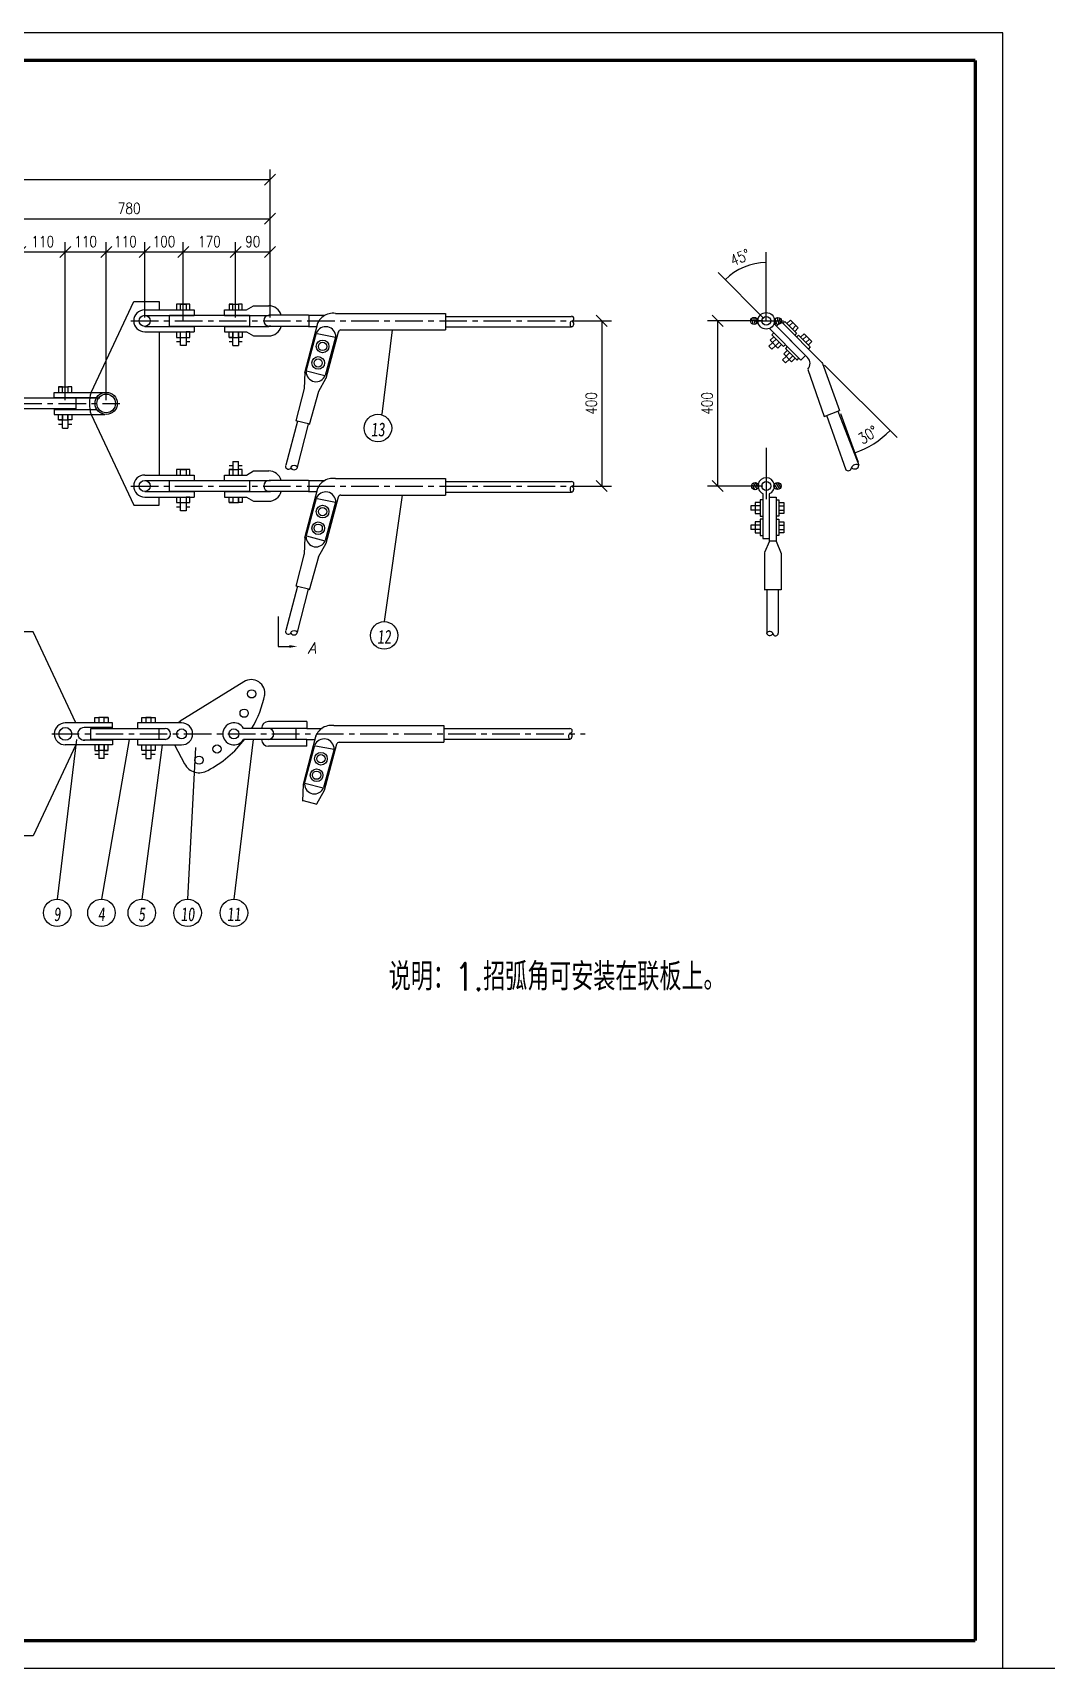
# Model space of a CAD drawing. Extents: x 2254 to 4895, y 1292 to 2309.
# Drawn here: x 3012 to 3196.1, y 1651.8 to 1948.8 of the extents above; entities that cross this region are included whole.
import ezdxf
from ezdxf.enums import TextEntityAlignment as Align

# ---------------------------------------------------------------- set-up
doc = ezdxf.new("R2010")
doc.units = 0
doc.header["$LTSCALE"] = 4
doc.header["$MEASUREMENT"] = 0
doc.linetypes.add('CENTER', pattern=[2, 1.25, -0.25, 0.25, -0.25])
doc.layers.get('0').update_dxf_attribs({"linetype": 'CONTINUOUS'})
doc.layers.get('Defpoints').update_dxf_attribs({"linetype": 'CONTINUOUS'})
for name, color, linetype in [('1', 7, 'CONTINUOUS'), ('4', 4, 'CONTINUOUS'), ('5', 5, 'CENTER'), ('ZSSignLayer', 7, 'CONTINUOUS')]:
    doc.layers.add(name, color=color, linetype=linetype)
doc.styles.add('HZ', font='txt.shx', dxfattribs={"width": 0.8, "bigfont": 'hztxt.shx'})
doc.styles.add('LIP', font='', dxfattribs={"width": 0.8})
doc.styles.get("Standard").update_dxf_attribs({"font": 'txt.shx', "bigfont": 'gvfs.shx'})
doc.styles.get('LIP').set_extended_font_data('FangSong_GB2312')
doc.dimstyles.new('D2N', dxfattribs={"dimscale": 10, "dimtxt": 0.2, "dimasz": 0, "dimexe": 0.18, "dimexo": 0.06, "dimgap": 0.09, "dimtad": 1, "dimdec": 4, "dimzin": 0, "dimdsep": 46, "dimtxsty": 'HZ', "dimtsz": 0.1, "dimcen": 0.09, "dimadec": 0, "dimazin": 0, "dimtfac": 0.9, "dimtdec": 4, "dimtix": 1, "dimtmove": 2, "dimatfit": 3, "dimfxl": 1, "dimtolj": 1, "dimtzin": 0, "dimarcsym": 0})

# ---------------------------------------------------------------- blocks, each defined once
blk = doc.blocks.new('NY0', base_point=(100, 200))
for p, q in [((114, 202), (97.5, 202)), ((114, 204.5), (100, 204.5)), ((110, 202), (110, 198)), ((114, 204.5), (114, 202)), ((114, 202), (119.6, 202)), ((114, 198), (97.5, 198)), ((114, 195.5), (114, 198)), ((114, 198), (117.1, 198)), ((114, 195.5), (100, 195.5))]:
    blk.add_line(p, q)
for centre, start, end in [((100, 202), 90, 180), ((100, 198), 180, 270)]:
    blk.add_arc(centre, 2.5, start, end)
blk = doc.blocks.new('DNRLP2', base_point=(100, 200))
for p, q in [((96, 202), (115, 202)), ((96, 198), (96, 202)), ((115, 202), (115, 198)), ((115, 198), (96, 198))]:
    blk.add_line(p, q)
blk = doc.blocks.new('A2', base_point=(103.34, 166.48))
for p, q in [((103.58, 150.19), (103.58, 139.37)), ((103.58, 139.37), (107.66, 139.37))]:
    blk.add_line(p, q)
blk.add_lwpolyline([(107.66, 139.37, 1, 0, 0), (110.63, 139.37, 0, 0, 0)], format="xyseb")
at = {"oblique": 15}
blk.add_text('A', height=4, dxfattribs=at).set_placement((114.33, 136.77))
blk = doc.blocks.new('SS1', base_point=(118, 200.58))
for p, q in [((124, 203), (164, 203)), ((164, 203), (164, 197)), ((117.52, 199.37), (112.76, 181.37)), ((125.02, 196.26), (120.46, 179.41)), ((125.98, 197), (164, 197)), ((164.09, 198.08), (209.68, 198.08)), ((164.29, 201.94), (209.68, 201.94)), ((113.35, 182.01), (117.12, 195.94)), ((116.57, 195.46), (116.57, 195.46)), ((117.32, 195.73), (124.06, 194.44)), ((124.06, 194.44), (120.29, 180.51)), ((123.8, 194.01), (123.8, 194.01)), ((121.47, 184.68), (121.47, 184.68)), ((112.84, 181.64), (112.59, 175.59)), ((113.45, 182.17), (120.16, 180.46)), ((120.49, 179.49), (117.7, 174.45)), ((120.29, 178.81), (120.29, 178.79)), ((112.6, 175.76), (109.64, 163.98)), ((117.84, 174.6), (114.48, 162.52)), ((110.15, 163.93), (105.93, 147.86)), ((114.66, 162.74), (109.66, 163.95)), ((114.07, 162.85), (110.05, 147.2))]:
    blk.add_line(p, q)
for centre, radius in [((119.3, 191.01), 2.3), ((119.3, 191.01), 1.5), ((117.72, 185.01), 2.3), ((117.72, 185.01), 1.5)]:
    blk.add_circle(centre, radius)
for centre, radius, start, end in [((123.03, 197.07), 6.01, 80.73815, 171.11885), ((209.71, 201.12), 0.856, 271.66992, 88.33008), ((120.45, 194.5), 3.68, 359.42594, 157.81255), ((125.98, 196), 1, 90, 164.84909), ((209.51, 199.18), 1.05, 276.63817, 77.32865), ((116.94, 181.81), 3.59, 180.23964, 338.76253), ((106.92, 147.54), 1.09, 169.14083, 342.1133), ((108.91, 146), 1.74, 43.55718, 131.30445), ((108.97, 147.45), 1.23, 191.25546, 348.74454)]:
    blk.add_arc(centre, radius, start, end)
blk = doc.blocks.new('DNRLP370', base_point=(181, 200))
for p, q in [((184, 237), (177, 237)), ((177, 237), (177, 234)), ((196, 204), (184, 237)), ((177, 174), (177, 226)), ((196, 196), (184, 163)), ((177, 163), (177, 166)), ((184, 163), (177, 163))]:
    blk.add_line(p, q)
blk = doc.blocks.new('*D68')
at = {"color": 0, "lineweight": -2, "transparency": 16777216}
for p, q in [((3010.78, 1909.98), (3008.78, 1907.98)), ((3009.78, 1882.08), (3009.78, 1910.78)), ((3016.91, 1907.98), (3018.91, 1909.98)), ((3017.91, 1882.08), (3017.91, 1910.78)), ((3009.78, 1908.98), (3017.91, 1908.98))]:
    blk.add_line(p, q, dxfattribs=at)
at = {"layer": 'Defpoints', "color": 0, "ltscale": 0.1, "transparency": 16777216}
for p in [(3017.91, 1908.98), (3009.78, 1881.48), (3017.91, 1881.48)]:
    blk.add_point(p, dxfattribs=at)
at = {"color": 0, "lineweight": 25, "ltscale": 0.1, "transparency": 16777216, "insert": (3013.84, 1910.88), "char_height": 2, "attachment_point": 5, "style": 'HZ'}
blk.add_mtext('\\A1;110', dxfattribs=at)
blk = doc.blocks.new('*D69')
at = {"color": 0, "lineweight": -2, "transparency": 16777216}
for p, q in [((3026.35, 1909.98), (3024.35, 1907.98)), ((3025.35, 1882.08), (3025.35, 1910.78)), ((3031.35, 1907.98), (3033.35, 1909.98)), ((3032.35, 1897.08), (3032.35, 1910.78)), ((3025.35, 1908.98), (3032.35, 1908.98))]:
    blk.add_line(p, q, dxfattribs=at)
at = {"layer": 'Defpoints', "color": 0, "ltscale": 0.1, "transparency": 16777216}
for p in [(3032.35, 1908.98), (3032.35, 1896.48), (3025.35, 1881.48)]:
    blk.add_point(p, dxfattribs=at)
at = {"color": 0, "lineweight": 25, "ltscale": 0.1, "transparency": 16777216, "insert": (3028.85, 1910.88), "char_height": 2, "attachment_point": 5, "style": 'HZ'}
blk.add_mtext('\\A1;110', dxfattribs=at)
blk = doc.blocks.new('*D70')
at = {"color": 0, "lineweight": -2, "transparency": 16777216}
for p, q in [((3033.35, 1909.98), (3031.35, 1907.98)), ((3032.35, 1897.08), (3032.35, 1910.78)), ((3038.35, 1907.98), (3040.35, 1909.98)), ((3039.35, 1897.08), (3039.35, 1910.78)), ((3032.35, 1908.98), (3039.35, 1908.98))]:
    blk.add_line(p, q, dxfattribs=at)
at = {"layer": 'Defpoints', "color": 0, "ltscale": 0.1, "transparency": 16777216}
for p in [(3039.35, 1908.98), (3032.35, 1896.48), (3039.35, 1896.48)]:
    blk.add_point(p, dxfattribs=at)
at = {"color": 0, "lineweight": 25, "ltscale": 0.1, "transparency": 16777216, "insert": (3035.85, 1910.88), "char_height": 2, "attachment_point": 5, "style": 'HZ'}
blk.add_mtext('\\A1;100', dxfattribs=at)
blk = doc.blocks.new('*D71')
at = {"color": 0, "lineweight": -2, "transparency": 16777216}
for p, q in [((3040.35, 1909.98), (3038.35, 1907.98)), ((3039.35, 1897.08), (3039.35, 1910.78)), ((3047.85, 1907.98), (3049.85, 1909.98)), ((3048.85, 1897.08), (3048.85, 1910.78)), ((3039.35, 1908.98), (3048.85, 1908.98))]:
    blk.add_line(p, q, dxfattribs=at)
at = {"layer": 'Defpoints', "color": 0, "ltscale": 0.1, "transparency": 16777216}
for p in [(3048.85, 1908.98), (3039.35, 1896.48), (3048.85, 1896.48)]:
    blk.add_point(p, dxfattribs=at)
at = {"color": 0, "lineweight": 25, "ltscale": 0.1, "transparency": 16777216, "insert": (3044.1, 1910.88), "char_height": 2, "attachment_point": 5, "style": 'HZ'}
blk.add_mtext('\\A1;170', dxfattribs=at)
blk = doc.blocks.new('*D72')
at = {"color": 0, "lineweight": -2, "transparency": 16777216}
for p, q in [((3049.85, 1909.98), (3047.85, 1907.98)), ((3048.85, 1897.08), (3048.85, 1910.78)), ((3054.1, 1907.98), (3056.1, 1909.98)), ((3055.1, 1897.08), (3055.1, 1910.78)), ((3048.85, 1908.98), (3055.1, 1908.98))]:
    blk.add_line(p, q, dxfattribs=at)
at = {"layer": 'Defpoints', "color": 0, "ltscale": 0.1, "transparency": 16777216}
for p in [(3055.1, 1908.98), (3048.85, 1896.48), (3055.1, 1896.48)]:
    blk.add_point(p, dxfattribs=at)
at = {"color": 0, "lineweight": 25, "ltscale": 0.1, "transparency": 16777216, "insert": (3051.97, 1910.88), "char_height": 2, "attachment_point": 5, "style": 'HZ'}
blk.add_mtext('\\A1;90', dxfattribs=at)
blk = doc.blocks.new('*D74')
at = {"color": 0, "lineweight": -2, "transparency": 16777216}
for p, q in [((3018.91, 1909.98), (3016.91, 1907.98)), ((3017.91, 1882.08), (3017.91, 1910.78)), ((3024.35, 1907.98), (3026.35, 1909.98)), ((3025.35, 1882.08), (3025.35, 1910.78)), ((3017.91, 1908.98), (3025.35, 1908.98))]:
    blk.add_line(p, q, dxfattribs=at)
at = {"layer": 'Defpoints', "color": 0, "ltscale": 0.1, "transparency": 16777216}
for p in [(3025.35, 1908.98), (3017.91, 1881.48), (3025.35, 1881.48)]:
    blk.add_point(p, dxfattribs=at)
at = {"color": 0, "lineweight": 25, "ltscale": 0.1, "transparency": 16777216, "insert": (3021.63, 1910.88), "char_height": 2, "attachment_point": 5, "style": 'HZ'}
blk.add_mtext('\\A1;110', dxfattribs=at)
blk = doc.blocks.new('*D75')
at = {"color": 0, "lineweight": -2, "transparency": 16777216}
for p, q in [((3004.96, 1916.01), (3002.96, 1914.01)), ((3003.96, 1882.08), (3003.96, 1916.81)), ((3054.1, 1914.01), (3056.1, 1916.01)), ((3055.1, 1897.08), (3055.1, 1916.81)), ((3003.96, 1915.01), (3055.1, 1915.01))]:
    blk.add_line(p, q, dxfattribs=at)
at = {"layer": 'Defpoints', "color": 0, "ltscale": 0.1, "transparency": 16777216}
for p in [(3055.1, 1915.01), (3055.1, 1896.48), (3003.96, 1881.48)]:
    blk.add_point(p, dxfattribs=at)
at = {"color": 0, "lineweight": 25, "ltscale": 0.1, "transparency": 16777216, "insert": (3029.53, 1916.91), "char_height": 2, "attachment_point": 5, "style": 'HZ'}
blk.add_mtext('\\A1;780', dxfattribs=at)
blk = doc.blocks.new('*D76')
at = {"color": 0, "lineweight": -2, "transparency": 16777216}
for p, q in [((2844.19, 1923.14), (2842.19, 1921.14)), ((2843.19, 1882.08), (2843.19, 1923.94)), ((2843.19, 1922.14), (3055.1, 1922.14)), ((3054.1, 1921.14), (3056.1, 1923.14)), ((3055.1, 1897.08), (3055.1, 1923.94))]:
    blk.add_line(p, q, dxfattribs=at)
at = {"layer": 'Defpoints', "color": 0, "ltscale": 0.1, "transparency": 16777216}
for p in [(3055.1, 1922.14), (3055.1, 1896.48), (2843.19, 1881.48)]:
    blk.add_point(p, dxfattribs=at)
at = {"color": 0, "lineweight": 25, "ltscale": 0.1, "transparency": 16777216, "insert": (2949.14, 1924.04), "char_height": 2, "attachment_point": 5, "style": 'HZ'}
blk.add_mtext('\\A1;4169', dxfattribs=at)
blk = doc.blocks.new('*D77')
at = {"color": 0, "lineweight": -2, "transparency": 16777216}
for p, q in [((3155.8, 1888.43), (3168.95, 1875.28)), ((3158.71, 1879.63), (3161.9, 1870.8))]:
    blk.add_line(p, q, dxfattribs=at)
blk.add_arc((3155.38, 1888.86), 17.4, 289.8689, 315, dxfattribs=at)
at = {"layer": 'Defpoints', "color": 0, "ltscale": 0.1, "transparency": 16777216}
for p in [(3147.89, 1896.34), (3155.32, 1888.91), (3155.42, 1888.74), (3158.51, 1880.2), (3163.61, 1873.53)]:
    blk.add_point(p, dxfattribs=at)
at = {"color": 0, "lineweight": 25, "ltscale": 0.1, "transparency": 16777216, "insert": (3163.69, 1875.78), "char_height": 2, "attachment_point": 5, "rotation": 32.4345, "style": 'HZ'}
blk.add_mtext('30%%d', dxfattribs=at)
blk = doc.blocks.new('*D78')
at = {"layer": 'Defpoints', "color": 0, "ltscale": 0.1, "transparency": 16777216}
for p in [(3142.34, 1906.53), (3145.19, 1896.48), (3145.19, 1896.48), (3145.19, 1896.48), (3145.19, 1893.02)]:
    blk.add_point(p, dxfattribs=at)
blk = doc.blocks.new('*D79')
at = {"color": 0, "lineweight": -2, "transparency": 16777216}
blk.add_line((3144.78, 1896.9), (3136.46, 1905.23), dxfattribs=at)
blk.add_arc((3145.21, 1896.48), 10.57, 90, 135, dxfattribs=at)
at = {"layer": 'Defpoints', "color": 0, "ltscale": 0.1, "transparency": 16777216}
for p in [(3145.21, 1908.93), (3142.47, 1906.69), (3145.21, 1896.48), (3145.21, 1896.48), (3150.94, 1890.75)]:
    blk.add_point(p, dxfattribs=at)
at = {"color": 0, "lineweight": 25, "ltscale": 0.1, "transparency": 16777216, "insert": (3140.44, 1908), "char_height": 2, "attachment_point": 5, "rotation": 22.5, "style": 'HZ'}
blk.add_mtext('\\A1;45%%d', dxfattribs=at)
blk = doc.blocks.new('*D81')
at = {"color": 0, "lineweight": -2, "transparency": 16777216}
for p, q in [((3144.59, 1896.48), (3134.56, 1896.48)), ((3137.36, 1895.48), (3135.36, 1897.48)), ((3136.36, 1896.48), (3136.36, 1866.48)), ((3144.61, 1866.48), (3134.56, 1866.48)), ((3135.36, 1867.48), (3137.36, 1865.48))]:
    blk.add_line(p, q, dxfattribs=at)
at = {"layer": 'Defpoints', "color": 0, "ltscale": 0.1, "transparency": 16777216}
for p in [(3145.19, 1896.48), (3136.36, 1866.48), (3145.21, 1866.48)]:
    blk.add_point(p, dxfattribs=at)
at = {"color": 0, "lineweight": 25, "ltscale": 0.1, "transparency": 16777216, "insert": (3134.46, 1881.48), "char_height": 2, "attachment_point": 5, "rotation": 90, "style": 'HZ'}
blk.add_mtext('\\A1;400', dxfattribs=at)
blk = doc.blocks.new('*D82')
at = {"color": 0, "lineweight": -2, "transparency": 16777216}
for p, q in [((3111.85, 1896.48), (3117.13, 1896.48)), ((3116.33, 1895.48), (3114.33, 1897.48)), ((3115.33, 1896.48), (3115.33, 1866.48)), ((3111.85, 1866.48), (3117.13, 1866.48)), ((3114.33, 1867.48), (3116.33, 1865.48))]:
    blk.add_line(p, q, dxfattribs=at)
at = {"layer": 'Defpoints', "color": 0, "ltscale": 0.1, "transparency": 16777216}
for p in [(3111.25, 1896.48), (3111.25, 1866.48), (3115.33, 1866.48)]:
    blk.add_point(p, dxfattribs=at)
at = {"color": 0, "lineweight": 25, "ltscale": 0.1, "transparency": 16777216, "insert": (3113.43, 1881.48), "char_height": 2, "attachment_point": 5, "rotation": 90, "style": 'HZ'}
blk.add_mtext('\\A1;400', dxfattribs=at)

msp = doc.modelspace()

# ---------------------------------------------------------------- linework, layer by layer
at = {"color": 7}
for p, q in [((3188.17168, 1948.8), (2768.17168, 1948.8)), ((3188.17168, 1651.8), (3188.17168, 1948.8)), ((2768.17168, 1651.8), (3188.17168, 1651.8)), ((2768.17168, 1651.8), (3188.17168, 1651.8))]:
    msp.add_line(p, q, dxfattribs=at)
at = {"color": 7, "lineweight": 25}
for p, q in [((3145.20788, 1896.4807), (3145.20788, 1908.92644)), ((3039.34555, 1896.51195), (3039.34555, 1904.0707)), ((3032.38139, 1898.47158), (3041.3535, 1898.47158)), ((3038.14555, 1899.4807), (3038.14555, 1898.4807)), ((3039.84555, 1899.4807), (3038.14555, 1899.4807)), ((3038.14555, 1898.4807), (3038.84555, 1898.4807)), ((3038.84555, 1898.4807), (3038.84555, 1899.4807)), ((3038.84555, 1899.4807), (3039.84555, 1899.4807)), ((3039.84555, 1899.4807), (3039.84555, 1898.4807)), ((3040.54555, 1899.4807), (3039.84555, 1899.4807)), ((3039.84555, 1898.4807), (3040.54555, 1898.4807)), ((3040.54555, 1898.4807), (3040.54555, 1899.4807)), ((3041.34555, 1898.4807), (3041.34555, 1897.4807)), ((3046.85719, 1898.47793), (3050.85719, 1898.47793)), ((3046.85719, 1897.47793), (3046.85719, 1898.47793)), ((3047.65719, 1899.47793), (3049.35719, 1899.47793)), ((3048.35719, 1899.47793), (3047.65719, 1899.47793)), ((3047.65719, 1899.47793), (3047.65719, 1898.47793)), ((3047.65719, 1898.47793), (3048.35719, 1898.47793)), ((3048.35719, 1898.47793), (3048.35719, 1899.47793)), ((3050.05719, 1899.47793), (3049.35719, 1899.47793)), ((3049.35719, 1899.47793), (3049.35719, 1898.47793)), ((3049.35719, 1898.47793), (3050.05719, 1898.47793)), ((3050.05719, 1898.47793), (3050.05719, 1899.47793)), ((3050.85719, 1898.47793), (3052.10719, 1899.22793)), ((3052.10719, 1899.22793), (3054.85719, 1899.22793)), ((3032.36043, 1895.46729), (3041.3535, 1895.46729)), ((3032.38139, 1897.46247), (3041.3535, 1897.46247)), ((3036.84555, 1895.4807), (3036.84555, 1897.4807)), ((3036.84555, 1897.4807), (3051.34555, 1897.4807)), ((3051.34555, 1895.4807), (3036.84555, 1895.4807)), ((3041.34555, 1895.4807), (3041.34555, 1894.4807)), ((3046.84555, 1895.4807), (3051.84555, 1895.4807)), ((3046.85719, 1897.47793), (3054.85719, 1897.47793)), ((3046.85719, 1895.47793), (3046.85719, 1894.47793)), ((3046.85719, 1895.47793), (3054.85719, 1895.47793)), ((3051.34555, 1897.4807), (3051.34555, 1895.4807)), ((3054.85311, 1897.48236), (3055.17152, 1897.48236)), ((3054.85311, 1895.48678), (3055.17152, 1895.48678)), ((3055.23908, 1897.48366), (3054.92282, 1897.48366)), ((3055.23295, 1895.48275), (3054.94335, 1895.48275)), ((3062.09555, 1897.4807), (3055.24546, 1897.4807)), ((3062.09555, 1895.4807), (3055.24546, 1895.4807)), ((3063.74531, 1896.00734), (3061.36608, 1887.00509)), ((3062.09555, 1897.4807), (3064.89555, 1897.4807)), ((3062.09555, 1895.4807), (3063.64555, 1895.4807)), ((3062.15163, 1897.53696), (3062.15163, 1895.48718)), ((3066.98708, 1897.82218), (3086.98708, 1897.82218)), ((3086.98708, 1897.82218), (3086.98708, 1894.82218)), ((3087.03255, 1895.36459), (3109.82506, 1895.36459)), ((3087.13219, 1897.29284), (3109.82506, 1897.29284)), ((3142.79699, 1895.93347), (3142.56004, 1896.92824)), ((3143.17898, 1895.90723), (3142.93451, 1897.06987)), ((3143.15376, 1896.47964), (3148.31938, 1896.47964)), ((3143.5082, 1896.08659), (3143.30749, 1897.0162)), ((3151.50113, 1889.33892), (3145.77357, 1895.06649)), ((3146.6221, 1895.91502), (3152.34966, 1890.18745)), ((3147.10034, 1895.83962), (3146.83212, 1896.87974)), ((3147.04636, 1895.49075), (3147.89489, 1896.33928)), ((3147.04636, 1895.49075), (3152.70322, 1889.8339)), ((3147.52431, 1895.86608), (3147.15824, 1897.06759)), ((3147.82105, 1896.08331), (3147.55832, 1897.0114)), ((3147.89489, 1896.33928), (3155.31951, 1888.91466)), ((3148.24844, 1895.98573), (3148.602, 1896.33928)), ((3148.602, 1896.33928), (3150.72332, 1894.21796)), ((3148.95555, 1895.98573), (3149.59195, 1896.62212)), ((3149.37981, 1895.56146), (3150.01414, 1896.19579)), ((3149.59195, 1896.62212), (3151.00616, 1895.20791)), ((3149.9455, 1894.99578), (3150.57983, 1895.63011)), ((3151.00616, 1895.20791), (3150.36976, 1894.57151)), ((3032.38139, 1894.48083), (3041.3535, 1894.48083)), ((3038.14555, 1894.4807), (3038.14555, 1893.4807)), ((3038.14555, 1893.4807), (3040.54555, 1893.4807)), ((3038.14555, 1892.7307), (3038.84555, 1892.7307)), ((3038.84555, 1891.9807), (3038.84555, 1894.4807)), ((3039.84555, 1891.9807), (3038.84555, 1891.9807)), ((3040.54555, 1894.4807), (3039.84555, 1894.4807)), ((3039.84555, 1894.4807), (3039.84555, 1891.9807)), ((3039.84555, 1892.7307), (3040.54555, 1892.7307)), ((3040.54555, 1893.4807), (3040.54555, 1894.4807)), ((3046.85719, 1894.47793), (3050.85719, 1894.47793)), ((3047.65719, 1893.47793), (3047.65719, 1894.47793)), ((3047.65719, 1894.47793), (3048.35719, 1894.47793)), ((3048.35719, 1893.47793), (3047.65719, 1893.47793)), ((3047.65719, 1893.47793), (3049.35719, 1893.47793)), ((3047.65719, 1892.72793), (3048.35719, 1892.72793)), ((3048.35719, 1891.97793), (3048.35719, 1894.47793)), ((3048.35719, 1894.47793), (3048.35719, 1893.47793)), ((3048.36283, 1891.97793), (3049.38094, 1891.97793)), ((3049.35719, 1894.47793), (3049.35719, 1891.97793)), ((3049.35719, 1893.47793), (3049.35719, 1894.47793)), ((3049.35719, 1894.47793), (3050.05719, 1894.47793)), ((3050.05719, 1893.47793), (3049.35719, 1893.47793)), ((3049.35719, 1892.72793), (3050.05719, 1892.72793)), ((3050.05719, 1894.47793), (3050.05719, 1893.47793)), ((3050.85719, 1894.47793), (3052.10719, 1893.72793)), ((3052.10719, 1893.72793), (3054.85719, 1893.72793)), ((3061.66327, 1887.32646), (3063.54604, 1894.29271)), ((3063.27088, 1894.05237), (3063.27445, 1894.05166)), ((3063.64567, 1894.18497), (3067.01611, 1893.54221)), ((3067.01611, 1893.54221), (3065.13162, 1886.57782)), ((3067.49637, 1894.45287), (3065.21552, 1886.02942)), ((3066.88592, 1893.32818), (3066.8866, 1893.32804)), ((3067.97899, 1894.82218), (3086.98708, 1894.82218)), ((3146.32026, 1892.51319), (3145.67559, 1891.86853)), ((3146.55139, 1893.58156), (3145.91499, 1892.94517)), ((3145.91499, 1892.94517), (3147.3292, 1891.53095)), ((3146.55139, 1894.28867), (3146.19783, 1893.93512)), ((3146.19783, 1893.93512), (3148.31915, 1891.8138)), ((3146.23349, 1891.31063), (3146.87815, 1891.9553)), ((3146.97565, 1893.1573), (3146.33925, 1892.5209)), ((3147.54134, 1892.59162), (3146.90494, 1891.95522)), ((3147.3292, 1891.53095), (3147.9656, 1892.16735)), ((3148.31915, 1891.8138), (3148.67271, 1892.16735)), ((3150.72332, 1894.21796), (3150.36976, 1893.86441)), ((3150.72332, 1893.51085), (3151.07687, 1893.86441)), ((3151.07687, 1893.86441), (3153.19819, 1891.74309)), ((3151.43042, 1893.51085), (3152.06682, 1894.14725)), ((3151.85469, 1893.08659), (3152.48556, 1893.71746)), ((3152.06682, 1894.14725), (3153.48103, 1892.73304)), ((3152.42037, 1892.5209), (3153.05124, 1893.15178)), ((3153.48103, 1892.73304), (3152.84464, 1892.09664)), ((3145.67559, 1891.86853), (3146.23349, 1891.31063)), ((3148.8004, 1890.03304), (3148.15574, 1889.38838)), ((3148.15574, 1889.38838), (3148.71363, 1888.83049)), ((3149.02626, 1891.10669), (3148.38986, 1890.47029)), ((3148.38986, 1890.47029), (3149.80408, 1889.05608)), ((3149.02626, 1891.8138), (3148.67271, 1891.46024)), ((3148.67271, 1891.46024), (3150.79403, 1889.33892)), ((3148.71363, 1888.83049), (3149.3583, 1889.47515)), ((3149.45052, 1890.68243), (3148.81413, 1890.04603)), ((3150.01621, 1890.11674), (3149.37981, 1889.48035)), ((3149.80408, 1889.05608), (3150.44047, 1889.69248)), ((3150.79403, 1889.33892), (3151.14758, 1889.69248)), ((3152.34966, 1890.18745), (3151.50113, 1889.33892)), ((3153.19819, 1891.74309), (3152.84464, 1891.38953)), ((3061.40626, 1887.14377), (3061.28376, 1884.11562)), ((3061.70965, 1887.4082), (3065.06806, 1886.55367)), ((3065.23442, 1886.06902), (3063.83464, 1883.54797)), ((3065.71971, 1888.66037), (3065.72253, 1888.65973)), ((3152.75881, 1887.65931), (3155.72671, 1879.1268)), ((3155.32002, 1888.89104), (3155.39617, 1888.76055)), ((3155.41701, 1888.74424), (3158.50577, 1880.19713)), ((3015.90799, 1882.4807), (3015.90799, 1883.4807)), ((3015.90799, 1883.4807), (3025.09555, 1883.4807)), ((3016.70799, 1884.4807), (3016.70799, 1883.4807)), ((3017.40799, 1884.4807), (3016.70799, 1884.4807)), ((3016.70799, 1884.4807), (3018.40799, 1884.4807)), ((3016.70799, 1883.4807), (3017.40799, 1883.4807)), ((3017.40799, 1883.4807), (3017.40799, 1884.4807)), ((3018.40799, 1884.4807), (3018.40799, 1883.4807)), ((3019.10799, 1884.4807), (3018.40799, 1884.4807)), ((3018.40799, 1883.4807), (3019.10799, 1883.4807)), ((3019.10799, 1883.4807), (3019.10799, 1884.4807)), ((3061.28549, 1884.20145), (3059.80514, 1878.31121)), ((3063.90802, 1883.62119), (3062.22753, 1877.58356)), ((3065.1342, 1885.72911), (3065.13162, 1885.71958)), ((3015.90799, 1882.4807), (3023.08768, 1882.4807)), ((3015.90799, 1880.4807), (3015.90799, 1879.4807)), ((3023.08097, 1882.48077), (3023.457, 1882.48077)), ((3023.44804, 1882.4798), (3024.20179, 1882.47978)), ((3155.72671, 1879.1268), (3158.5042, 1880.2191)), ((3158.22814, 1880.08009), (3162.03304, 1870.24872)), ((3015.90799, 1879.4807), (3025.09555, 1879.4807)), ((3016.70799, 1879.4807), (3017.40799, 1879.4807)), ((3016.70799, 1878.4807), (3016.70799, 1879.4807)), ((3016.70799, 1878.4807), (3018.40799, 1878.4807)), ((3017.40799, 1878.4807), (3016.70799, 1878.4807)), ((3016.70799, 1877.7307), (3017.40799, 1877.7307)), ((3017.40799, 1879.4807), (3017.40799, 1878.4807)), ((3017.40799, 1876.9807), (3017.40799, 1879.4807)), ((3018.40799, 1879.4807), (3019.10799, 1879.4807)), ((3018.40799, 1878.4807), (3018.40799, 1879.4807)), ((3018.40799, 1879.4807), (3018.40799, 1876.9807)), ((3019.10799, 1878.4807), (3018.40799, 1878.4807)), ((3018.40799, 1877.7307), (3019.10799, 1877.7307)), ((3019.10799, 1879.4807), (3019.10799, 1878.4807)), ((3060.06222, 1878.28882), (3057.95384, 1870.25108)), ((3062.31725, 1877.68991), (3059.81549, 1878.29815)), ((3062.02049, 1877.74588), (3060.01218, 1869.92457)), ((3156.1619, 1879.36617), (3159.63419, 1869.44215)), ((3017.40799, 1876.9807), (3018.40799, 1876.9807)), ((3145.22677, 1864.09967), (3145.22677, 1873.43075)), ((3032.38139, 1868.47158), (3041.3535, 1868.47158)), ((3039.84555, 1869.4807), (3038.14555, 1869.4807)), ((3038.14555, 1869.4807), (3038.14555, 1868.4807)), ((3038.14555, 1868.4807), (3038.84555, 1868.4807)), ((3038.84555, 1869.4807), (3039.84555, 1869.4807)), ((3038.84555, 1868.4807), (3038.84555, 1869.4807)), ((3040.54555, 1869.4807), (3039.84555, 1869.4807)), ((3039.84555, 1869.4807), (3039.84555, 1868.4807)), ((3039.84555, 1868.4807), (3040.54555, 1868.4807)), ((3040.54555, 1868.4807), (3040.54555, 1869.4807)), ((3041.34555, 1868.4807), (3041.34555, 1867.4807)), ((3046.85719, 1867.47793), (3046.85719, 1868.47793)), ((3046.85719, 1868.47793), (3050.85719, 1868.47793)), ((3047.65719, 1870.18594), (3048.35719, 1870.18594)), ((3047.65719, 1869.47793), (3047.65719, 1868.47793)), ((3048.35719, 1869.47793), (3047.65719, 1869.47793)), ((3047.65719, 1869.47793), (3049.35719, 1869.47793)), ((3047.65719, 1868.47793), (3048.35719, 1868.47793)), ((3048.35719, 1870.93594), (3048.35719, 1868.43594)), ((3048.36283, 1870.93594), (3049.38094, 1870.93594)), ((3049.35719, 1868.43594), (3049.35719, 1870.93594)), ((3049.35719, 1870.18594), (3050.05719, 1870.18594)), ((3050.05719, 1869.47793), (3049.35719, 1869.47793)), ((3049.35719, 1868.47793), (3050.05719, 1868.47793)), ((3050.05719, 1868.47793), (3050.05719, 1869.47793)), ((3050.85719, 1868.47793), (3052.10719, 1869.22793)), ((3052.10719, 1869.22793), (3054.85719, 1869.22793)), ((3032.36043, 1865.46729), (3041.3535, 1865.46729)), ((3032.38139, 1867.46247), (3041.3535, 1867.46247)), ((3036.84555, 1867.4807), (3051.34555, 1867.4807)), ((3036.84555, 1865.4807), (3036.84555, 1867.4807)), ((3051.34555, 1865.4807), (3036.84555, 1865.4807)), ((3041.34555, 1865.4807), (3041.34555, 1864.4807)), ((3046.84555, 1865.4807), (3051.84555, 1865.4807)), ((3046.85719, 1867.47793), (3054.85719, 1867.47793)), ((3046.85719, 1865.47793), (3054.85719, 1865.47793)), ((3046.85719, 1865.47793), (3046.85719, 1864.47793)), ((3051.34555, 1867.4807), (3051.34555, 1865.4807)), ((3054.85311, 1867.48236), (3055.17152, 1867.48236)), ((3054.85311, 1865.48678), (3055.17152, 1865.48678)), ((3055.23908, 1867.48366), (3054.92282, 1867.48366)), ((3055.23295, 1865.48275), (3054.94335, 1865.48275)), ((3062.09555, 1867.4807), (3055.24546, 1867.4807)), ((3062.09555, 1865.4807), (3055.24546, 1865.4807)), ((3062.09555, 1867.4807), (3064.89555, 1867.4807)), ((3062.09555, 1865.4807), (3063.64555, 1865.4807)), ((3062.15163, 1867.53696), (3062.15163, 1865.48718)), ((3142.61552, 1866.69924), (3143.15084, 1865.81661)), ((3142.85206, 1867.00049), (3143.49113, 1865.96244)), ((3143.15084, 1867.12137), (3143.71315, 1866.25217)), ((3146.6923, 1866.72318), (3147.22763, 1865.86549)), ((3146.91432, 1867.01291), (3147.58037, 1865.99789)), ((3147.24215, 1867.13379), (3147.78993, 1866.28762)), ((3032.38139, 1864.48083), (3041.3535, 1864.48083)), ((3038.14555, 1864.4807), (3038.14555, 1863.4807)), ((3038.14555, 1863.4807), (3040.54555, 1863.4807)), ((3038.14555, 1862.7307), (3038.84555, 1862.7307)), ((3038.84555, 1861.9807), (3038.84555, 1864.4807)), ((3039.84555, 1864.4807), (3039.84555, 1861.9807)), ((3040.54555, 1864.4807), (3039.84555, 1864.4807)), ((3039.84555, 1862.7307), (3040.54555, 1862.7307)), ((3040.54555, 1863.4807), (3040.54555, 1864.4807)), ((3046.85719, 1864.47793), (3050.85719, 1864.47793)), ((3047.65719, 1864.47793), (3048.35719, 1864.47793)), ((3047.65719, 1863.47793), (3047.65719, 1864.47793)), ((3047.65719, 1863.47793), (3049.35719, 1863.47793)), ((3048.35719, 1863.47793), (3047.65719, 1863.47793)), ((3048.35719, 1864.47793), (3048.35719, 1863.47793)), ((3048.37203, 1864.48681), (3048.37203, 1863.48684)), ((3049.35719, 1864.47793), (3050.05719, 1864.47793)), ((3049.35719, 1863.47793), (3049.35719, 1864.47793)), ((3050.05719, 1863.47793), (3049.35719, 1863.47793)), ((3049.3666, 1864.48681), (3049.3666, 1863.48684)), ((3050.05719, 1864.47793), (3050.05719, 1863.47793)), ((3050.85719, 1864.47793), (3052.10719, 1863.72793)), ((3052.10719, 1863.72793), (3054.85719, 1863.72793)), ((3142.40225, 1862.8807), (3142.40225, 1862.0807)), ((3144.10225, 1862.8807), (3142.40225, 1862.8807)), ((3143.20788, 1863.4807), (3143.20788, 1861.4807)), ((3144.10788, 1863.4807), (3143.20788, 1863.4807)), ((3144.10788, 1863.9807), (3144.10788, 1860.9807)), ((3144.60788, 1863.9807), (3144.10788, 1863.9807)), ((3144.60788, 1865.0807), (3144.60788, 1856.9807)), ((3145.80788, 1856.9807), (3145.80788, 1865.0807)), ((3145.80788, 1864.4807), (3147.00788, 1864.4807)), ((3145.80788, 1856.4807), (3145.80788, 1864.4807)), ((3147.00788, 1864.4807), (3147.00788, 1856.4807)), ((3147.00788, 1863.9807), (3147.50788, 1863.9807)), ((3147.50225, 1862.8807), (3148.40225, 1862.8807)), ((3147.50788, 1863.9807), (3147.50788, 1860.9807)), ((3147.50788, 1863.4807), (3148.40788, 1863.4807)), ((3148.40788, 1863.4807), (3148.40788, 1861.4807)), ((3039.84555, 1861.9807), (3038.84555, 1861.9807)), ((3144.10225, 1862.0807), (3142.40225, 1862.0807)), ((3144.10225, 1859.3807), (3142.40225, 1859.3807)), ((3142.40225, 1859.3807), (3142.40225, 1858.5807)), ((3143.20788, 1861.4807), (3144.10788, 1861.4807)), ((3144.10788, 1859.9807), (3143.20788, 1859.9807)), ((3143.20788, 1859.9807), (3143.20788, 1857.9807)), ((3144.10788, 1860.9807), (3144.60788, 1860.9807)), ((3144.60788, 1860.4807), (3144.10788, 1860.4807)), ((3144.10788, 1860.4807), (3144.10788, 1857.4807)), ((3147.50788, 1860.9807), (3147.00788, 1860.9807)), ((3147.00788, 1860.4807), (3147.50788, 1860.4807)), ((3147.50225, 1862.0807), (3148.40225, 1862.0807)), ((3147.50225, 1859.3807), (3148.40225, 1859.3807)), ((3148.40788, 1861.4807), (3147.50788, 1861.4807)), ((3147.50788, 1860.4807), (3147.50788, 1857.4807)), ((3147.50788, 1859.9807), (3148.40788, 1859.9807)), ((3148.40788, 1859.9807), (3148.40788, 1857.9807)), ((3144.10225, 1858.5807), (3142.40225, 1858.5807)), ((3143.20788, 1857.9807), (3144.10788, 1857.9807)), ((3144.10788, 1857.4807), (3144.60788, 1857.4807)), ((3144.60788, 1856.9807), (3145.80788, 1856.9807)), ((3145.80788, 1856.4807), (3144.88645, 1854.38653)), ((3147.00788, 1856.4807), (3145.80788, 1856.4807)), ((3147.50788, 1857.4807), (3147.00788, 1857.4807)), ((3147.00788, 1856.4807), (3147.9006, 1854.24891)), ((3147.50225, 1858.5807), (3148.40225, 1858.5807)), ((3148.40788, 1857.9807), (3147.50788, 1857.9807)), ((3144.80216, 1854.36848), (3144.87464, 1854.36848)), ((3144.87464, 1854.36848), (3144.87464, 1847.67406)), ((3147.89745, 1854.28684), (3147.89745, 1847.63488)), ((3147.88679, 1847.6235), (3144.84613, 1847.6235)), ((3145.30504, 1847.64317), (3145.30504, 1839.73558)), ((3147.39432, 1847.64317), (3147.39432, 1839.73558)), ((3012.06453, 1839.9807), (3007.51453, 1839.9807)), ((3019.86453, 1823.4807), (3012.06453, 1839.9807)), ((3050.34422, 1830.95329), (3038.81007, 1823.76375)), ((3023.29125, 1823.4807), (3023.29125, 1824.4807)), ((3023.29125, 1824.4807), (3023.99125, 1824.4807)), ((3025.69125, 1824.4807), (3023.99125, 1824.4807)), ((3023.99125, 1824.4807), (3023.99125, 1823.4807)), ((3024.99125, 1823.4807), (3024.99125, 1824.4807)), ((3024.99125, 1824.4807), (3025.69125, 1824.4807)), ((3025.69125, 1824.4807), (3025.69125, 1823.4807)), ((3031.84642, 1823.4807), (3031.84642, 1824.4807)), ((3031.84642, 1824.4807), (3032.54642, 1824.4807)), ((3033.54642, 1824.4807), (3032.54642, 1824.4807)), ((3032.54642, 1824.4807), (3032.54642, 1823.4807)), ((3032.54642, 1824.4807), (3034.24642, 1824.4807)), ((3033.54642, 1823.4807), (3033.54642, 1824.4807)), ((3034.24642, 1824.4807), (3034.24642, 1823.4807)), ((3038.78064, 1823.74648), (3038.40884, 1823.4807)), ((3026.49125, 1823.4807), (3017.92974, 1823.4807)), ((3023.99125, 1823.4807), (3023.29125, 1823.4807)), ((3024.09752, 1822.4798), (3023.34377, 1822.47978)), ((3024.46459, 1822.48077), (3024.08856, 1822.48077)), ((3026.49125, 1822.4807), (3024.45788, 1822.4807)), ((3025.69125, 1823.4807), (3024.99125, 1823.4807)), ((3026.49125, 1822.4807), (3026.49125, 1823.4807)), ((3039.04642, 1823.4807), (3031.04642, 1823.4807)), ((3031.04642, 1823.4807), (3031.04642, 1822.4807)), ((3031.04642, 1822.4807), (3036.04642, 1822.4807)), ((3032.54642, 1823.4807), (3031.84642, 1823.4807)), ((3034.24642, 1823.4807), (3033.54642, 1823.4807)), ((3054.79642, 1822.4807), (3050.29642, 1822.4807)), ((3054.93996, 1822.48366), (3054.6237, 1822.48366)), ((3063.44804, 1821.15377), (3061.0981, 1812.26235)), ((3066.68981, 1822.96862), (3086.68981, 1822.96862)), ((3086.68981, 1822.96862), (3086.68981, 1819.96862)), ((3086.83492, 1822.43928), (3109.52779, 1822.43928)), ((3019.86453, 1819.4807), (3012.06453, 1802.9807)), ((3026.49125, 1819.4807), (3017.92974, 1819.4807)), ((3023.29125, 1819.4807), (3023.29125, 1818.4807)), ((3023.99125, 1819.4807), (3023.29125, 1819.4807)), ((3023.29125, 1818.4807), (3023.99125, 1818.4807)), ((3023.99125, 1817.7307), (3023.29125, 1817.7307)), ((3023.99125, 1818.4807), (3023.99125, 1819.4807)), ((3023.99125, 1819.4807), (3023.99125, 1816.9807)), ((3025.69125, 1818.4807), (3023.99125, 1818.4807)), ((3024.99125, 1819.4807), (3024.99125, 1818.4807)), ((3025.69125, 1819.4807), (3024.99125, 1819.4807)), ((3024.99125, 1816.9807), (3024.99125, 1819.4807)), ((3024.99125, 1818.4807), (3025.69125, 1818.4807)), ((3025.69125, 1817.7307), (3024.99125, 1817.7307)), ((3025.69125, 1818.4807), (3025.69125, 1819.4807)), ((3026.49125, 1820.4807), (3026.49125, 1819.4807)), ((3036.04642, 1820.4807), (3031.04642, 1820.4807)), ((3031.04642, 1820.4807), (3031.04642, 1819.4807)), ((3031.04642, 1819.4807), (3039.04642, 1819.4807)), ((3031.84642, 1818.4807), (3031.84642, 1819.4807)), ((3031.84642, 1819.4807), (3032.54642, 1819.4807)), ((3034.24642, 1818.4807), (3031.84642, 1818.4807)), ((3032.54642, 1817.7307), (3031.84642, 1817.7307)), ((3032.54642, 1819.4807), (3032.54642, 1816.9807)), ((3033.54642, 1816.9807), (3033.54642, 1819.4807)), ((3034.24642, 1817.7307), (3033.54642, 1817.7307)), ((3034.24642, 1819.4807), (3034.24642, 1818.4807)), ((3037.77822, 1819.4807), (3039.57542, 1816.03385)), ((3054.79642, 1820.4807), (3050.29642, 1820.4807)), ((3054.93382, 1820.48275), (3054.64422, 1820.48275)), ((3061.366, 1812.47289), (3063.24877, 1819.43914)), ((3063.27259, 1819.19881), (3063.27616, 1819.19809)), ((3063.3484, 1819.3314), (3066.71883, 1818.68865)), ((3066.71883, 1818.68865), (3064.83435, 1811.72425)), ((3067.1991, 1819.5993), (3064.91824, 1811.17586)), ((3066.58865, 1818.47461), (3066.58933, 1818.47448)), ((3067.68172, 1819.96862), (3086.68981, 1819.96862)), ((3086.73528, 1820.51102), (3109.52779, 1820.51102)), ((3024.99125, 1816.9807), (3023.99125, 1816.9807)), ((3032.54642, 1816.9807), (3033.54642, 1816.9807)), ((3061.10899, 1812.2902), (3060.98649, 1809.26206)), ((3061.07358, 1812.16955), (3061.06881, 1812.15152)), ((3061.41238, 1812.55463), (3064.77079, 1811.7001)), ((3065.42244, 1813.8068), (3065.42525, 1813.80616)), ((3061.09608, 1809.35553), (3063.57935, 1808.71119)), ((3064.93715, 1811.21545), (3063.53737, 1808.6944)), ((3064.83693, 1810.87554), (3064.83435, 1810.86601)), ((3012.06453, 1802.9807), (3007.51453, 1802.9807))]:
    msp.add_line(p, q, dxfattribs=at)
at = {"color": 7, "const_width": 0.6}
for points in [[(3183.17168, 1943.8), (2793.17168, 1943.8)], [(3183.17168, 1656.8), (3183.17168, 1943.8)], [(2793.17168, 1656.8), (3183.17168, 1656.8)]]:
    msp.add_lwpolyline(points, dxfattribs=at)
at = {"color": 7, "lineweight": 25}
for points in [[(3015.90799, 1882.56595), (3023.64709, 1882.56595)], [(3015.90799, 1880.3911), (3023.64988, 1880.3911)], [(3026.49125, 1822.61681), (3021.33877, 1822.61681)], [(3026.49125, 1820.35126), (3021.21585, 1820.35126)]]:
    msp.add_lwpolyline(points, dxfattribs=at)
for centre, radius in [((3145.20788, 1896.4807), 1.5), ((3032.34555, 1896.4807), 1), ((3143.01008, 1896.46512), 0.65), ((3145.20788, 1896.4807), 0.8), ((3147.30791, 1896.4563), 0.65), ((3064.63688, 1891.82759), 1.15), ((3064.63688, 1891.82759), 0.75), ((3063.84494, 1888.82746), 1.15), ((3063.84494, 1888.82746), 0.75), ((3025.34555, 1881.4807), 2.01556), ((3025.34555, 1881.4807), 1.69601), ((3032.34555, 1866.4807), 1), ((3143.17142, 1866.46746), 0.65), ((3145.20788, 1866.4807), 0.8), ((3147.24821, 1866.49325), 0.65), ((3051.76357, 1828.74349), 0.75), ((3050.40042, 1825.23138), 0.75), ((3017.92974, 1821.4807), 1.16079), ((3039.04642, 1821.4807), 0.9), ((3048.54642, 1821.4807), 0.9), ((3045.47714, 1818.72162), 0.75), ((3064.33961, 1816.97402), 1.15), ((3064.33961, 1816.97402), 0.75), ((3042.2054, 1816.70677), 0.75), ((3063.54767, 1813.97389), 1.15), ((3063.54767, 1813.97389), 0.75)]:
    msp.add_circle(centre, radius, dxfattribs=at)
for centre, radius, start, end in [((3032.34555, 1896.4807), 2, 90, 270), ((3054.85719, 1896.9065), 2.32143, 14.2500327, 90), ((3066.50381, 1894.85861), 3.00272, 80.7381517, 171.1188531), ((3054.93862, 1896.50985), 0.98512, 91.1578246, 268.8421754), ((3054.85719, 1896.04936), 2.32143, 270, 345.7499673), ((3065.21213, 1893.57365), 1.84014, 359.4259434, 157.8125453), ((3110.2552, 1895.92048), 0.6819, 134.9832696, 225.0167304), ((3109.7396, 1895.91389), 0.52396, 276.6381689, 77.3286482), ((3109.84207, 1896.88238), 0.42782, 271.6699182, 88.3300818), ((3067.97899, 1894.32218), 0.5, 90, 164.8490859), ((3151.59836, 1888.72904), 1.5625, 318.2336996, 45), ((3063.45839, 1887.22808), 1.79514, 180.2396367, 338.7625319), ((3029.59458, 1881.4807), 7.27918, 164.0525062, 195.9474938), ((3032.34555, 1866.4807), 2, 90, 270), ((3054.85719, 1866.9065), 2.32143, 14.2500327, 90), ((3058.44943, 1870.09196), 0.54695, 169.1408304, 342.1132984), ((3059.444, 1869.32458), 0.8724, 43.5571769, 131.3044499), ((3059.47219, 1870.04595), 0.61588, 191.255462, 348.744538), ((3160.06687, 1869.86153), 0.59465, 223.2513421, 354.9180438), ((3161.54841, 1869.43214), 0.96572, 59.4563043, 157.0404737), ((3161.25547, 1870.37203), 0.79115, 223.9275553, 352.1420748), ((3054.93862, 1866.50985), 0.98512, 91.1578246, 268.8421754), ((3054.85719, 1866.04936), 2.32143, 270, 345.7499673), ((3110.2552, 1865.92048), 0.6819, 134.9832696, 225.0167304), ((3145.20788, 1866.4807), 1.5, 294.0477798, 245.6258691), ((3145.79306, 1839.346), 0.70578, 19.9103429, 138.2505546), ((3145.86414, 1839.96384), 0.61566, 193.8983452, 322.1826267), ((3146.89124, 1839.77799), 0.50021, 198.2162066, 358.5437075), ((3051.66666, 1828.8317), 2.5, 350.818666, 121.9363831), ((3034.69822, 1832.47055), 19.82593, 329.7600728, 348.7374106), ((3040.13252, 1821.64216), 2.5, 121.9363831, 123.0164354), ((3017.92974, 1821.4807), 2, 90, 270), ((3021.33877, 1821.4807), 1.13611, 90, 276.2115385), ((3036.04642, 1821.4807), 1, 270, 90), ((3039.04642, 1821.4807), 2, 270, 90), ((3048.54642, 1821.4807), 2.01556, 29.7448813, 330.2551187), ((3054.79642, 1821.4807), 1, 270, 90), ((3066.20654, 1820.00504), 3.00272, 80.7381517, 171.1188531), ((3109.82057, 1821.06792), 0.55382, 105.4570768, 231.3832917), ((3109.44233, 1821.06033), 0.52396, 276.6381689, 77.3286482), ((3109.5448, 1822.02881), 0.42782, 271.6699182, 88.3300818), ((3041.19236, 1820.50304), 3.5, 206.0637111, 207.5376778), ((3034.69822, 1832.47055), 19.82593, 297.2726301, 322.8812192), ((3064.91486, 1818.72009), 1.84014, 359.4259434, 157.8125453), ((3067.68172, 1819.46862), 0.5, 90, 164.8490859), ((3042.23554, 1817.42085), 3, 207.5376778, 301.2275079), ((3063.16112, 1812.37452), 1.79514, 180.2396367, 338.7625319)]:
    msp.add_arc(centre, radius, start, end, dxfattribs=at)
at = {"layer": '1', "color": 7, "linetype": 'Continuous', "lineweight": 25}
for p, q in [((3077.27642, 1894.82218), (3075.4281, 1879.50752)), ((3079.09555, 1864.82218), (3075.82778, 1841.8568)), ((3019.95788, 1820.4807), (3016.45788, 1791.4807)), ((3029.54642, 1820.4807), (3024.49125, 1791.4807)), ((3035.54642, 1819.4807), (3031.81551, 1791.4807)), ((3041.54642, 1818.9807), (3040.14055, 1791.4807)), ((3052.04642, 1820.4807), (3048.54642, 1791.4807))]:
    msp.add_line(p, q, dxfattribs=at)
for centre in [(3074.68872, 1877.00752), (3075.82778, 1839.3568), (3016.45788, 1788.9807), (3024.49125, 1788.9807), (3031.81551, 1788.9807), (3040.14055, 1788.9807), (3048.54642, 1788.9807)]:
    msp.add_circle(centre, 2.5, dxfattribs=at)
at = {"layer": '5', "color": 7, "linetype": 'CENTER', "lineweight": 25}
for p, q in [((3029.84555, 1896.4807), (3112.59555, 1896.4807)), ((2840.69081, 1881.4807), (3027.84555, 1881.4807)), ((3029.84555, 1866.4807), (3112.59555, 1866.4807)), ((3015.45394, 1821.4807), (3112.29642, 1821.4807))]:
    msp.add_line(p, q, dxfattribs=at)
at = {"layer": 'ZSSignLayer', "ltscale": 0.1}
msp.add_line((3188.17168, 1651.8), (3235.44336, 1651.8), dxfattribs=at)

# ---------------------------------------------------------------- block references
at = {"color": 7, "lineweight": 25, "xscale": 0.6499999999941792, "yscale": 0.5, "zscale": 0.65, "rotation": 180}
msp.add_blockref('DNRLP370', (3032.34555, 1881.4807), dxfattribs=at)
at = {"color": 7, "lineweight": 25, "yscale": 0.5}
for name, p, xscale, zscale in [('DNRLP2', (3010.10908, 1881.4807), 0.6499999999941792, 0.65), ('SS1', (3063.98739, 1866.61442), 0.5, 0.5), ('A2', (3056.43135, 1850.90868), 0.5, 0.5), ('NY0', (3054.79642, 1821.4807), 0.5, 0.5), ('DNRLP2', (3025.18244, 1821.4807), 0.6499999999941792, 0.65)]:
    msp.add_blockref(name, p, dxfattribs=dict(at, xscale=xscale, zscale=zscale))

# ---------------------------------------------------------------- texts
at = {"layer": '1', "color": 7, "linetype": 'Continuous', "lineweight": 25, "style": 'LIP', "oblique": 5, "width": 0.75}
for s, p in [('13', (3074.68872, 1875.50752)), ('12', (3075.82778, 1837.8568)), ('9', (3016.45788, 1787.4807)), (' 4 ', (3024.49125, 1787.4807)), (' 5 ', (3031.81551, 1787.4807)), ('10', (3040.14055, 1787.4807)), ('11', (3048.54642, 1787.4807))]:
    msp.add_text(s, height=2.5, dxfattribs=at).set_placement(p, align=Align.CENTER)
at = {"layer": '4', "color": 7, "linetype": 'ByBlock', "style": 'HZ', "width": 0.8}
msp.add_text('说明：1.招弧角可安装在联板上。', height=5, dxfattribs=at).set_placement((3076.66345, 1774.89523))

# ---------------------------------------------------------------- dimensions: what is measured, and where the dimension line sits
at = {"color": 7, "lineweight": 25}
for base, p1, p2, text, picture, middle in [((3055.09555, 1922.14416), (2843.19081, 1881.4807), (3055.09555, 1896.4807), '4169', '*D76', (2949.14318, 1924.04416)), ((3055.09555, 1915.00749), (3003.95788, 1881.4807), (3055.09555, 1896.4807), '780', '*D75', (3029.52671, 1916.90749)), ((3017.90799, 1908.9807), (3009.78073, 1881.4807), (3017.90799, 1881.4807), '110', '*D68', (3013.84436, 1910.8807)), ((3025.34555, 1908.9807), (3017.90799, 1881.4807), (3025.34555, 1881.4807), '110', '*D74', (3021.62677, 1910.8807)), ((3032.34555, 1908.9807), (3025.34555, 1881.4807), (3032.34555, 1896.4807), '110', '*D69', (3028.84555, 1910.8807)), ((3039.34555, 1908.9807), (3032.34555, 1896.4807), (3039.34555, 1896.4807), '100', '*D70', (3035.84555, 1910.8807)), ((3048.84555, 1908.9807), (3039.34555, 1896.4807), (3048.84555, 1896.4807), '170', '*D71', (3044.09555, 1910.8807)), ((3055.09555, 1908.9807), (3048.84555, 1896.4807), (3055.09555, 1896.4807), '90', '*D72', (3051.97055, 1910.8807))]:
    dim = msp.add_linear_dim(base=base, p1=p1, p2=p2, text=text, dimstyle='D2N', override={"dimfxl": 1.25}, dxfattribs=at)
    dim.commit()
    dim.dimension.update_dxf_attribs({"geometry": picture, "text_midpoint": middle})
for base, line1, line2, picture, middle in [((3142.47247, 1906.68834), ((3150.93545, 1890.75208), (3145.20788, 1896.47964)), ((3145.20788, 1896.4807), (3145.20788, 1908.92644)), '*D79', (3140.43627, 1907.99933)), ((3142.34217, 1906.52765), ((3145.19217, 1896.47964), (3145.19217, 1896.47964)), ((3145.19217, 1896.47964), (3145.19217, 1893.02155)), '*D78', (3142.34217, 1906.52765))]:
    dim = msp.add_angular_dim_2l(base=base, line1=line1, line2=line2, dimstyle='D2N', override={"dimfxl": 1.25}, dxfattribs=at)
    dim.commit()
    dim.dimension.update_dxf_attribs({"geometry": picture, "text_midpoint": middle})
for base, p1, p2, picture, middle in [((3115.32629, 1866.4807), (3111.25017, 1896.4807), (3111.25017, 1866.4807), '*D82', (3113.42629, 1881.4807)), ((3136.35965, 1866.4807), (3145.19217, 1896.47964), (3145.20788, 1866.4807), '*D81', (3134.45965, 1881.48017))]:
    dim = msp.add_linear_dim(base=base, p1=p1, p2=p2, angle=90, text='400', dimstyle='D2N', override={"dimfxl": 1.25}, dxfattribs=at)
    dim.commit()
    dim.dimension.update_dxf_attribs({"geometry": picture, "text_midpoint": middle})
dim = msp.add_angular_dim_2l(base=(3163.6089, 1873.53317), line1=((3155.41701, 1888.74424), (3158.50577, 1880.19713)), line2=((3147.89489, 1896.33928), (3155.31951, 1888.91466)), text='30%%d', dimstyle='D2N', override={"dimfxl": 1.25}, dxfattribs=at)
dim.commit()
dim.dimension.update_dxf_attribs({"geometry": '*D77', "text_midpoint": (3163.68721, 1875.77905)})

doc.saveas('drawing.dxf')
